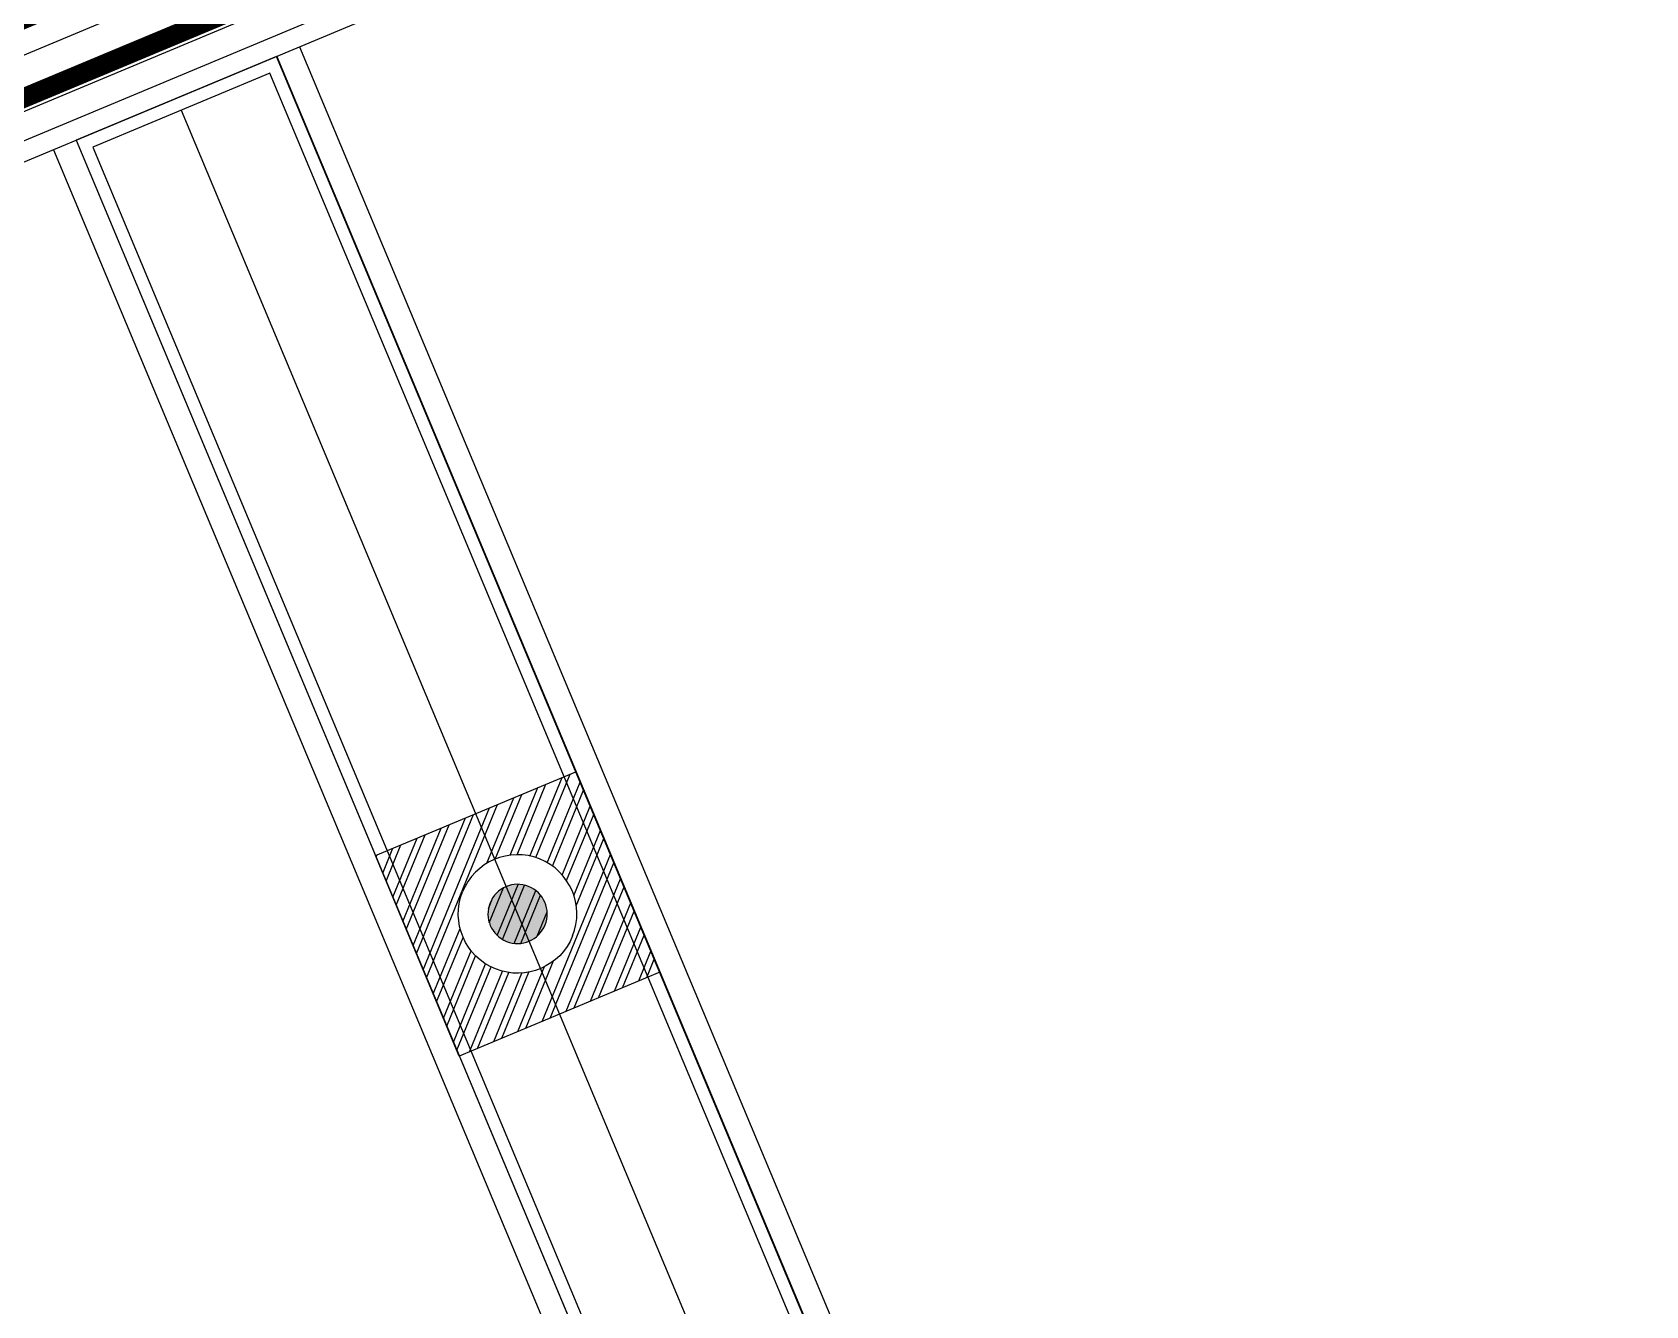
# Model space of a CAD drawing. Header units: millimetres. Extents: x 768159 to 833032, y -1374957 to -1225629.
# Drawn here: x 787041 to 788674, y -1317453 to -1316164 of the extents above; entities that cross this region are included whole.
import ezdxf
from ezdxf.xclip import XClip

# ---------------------------------------------------------------- set-up
doc = ezdxf.new("R2010")
doc.units = ezdxf.units.MM
doc.header["$LTSCALE"] = 10
doc.header["$MEASUREMENT"] = 0
doc.header["$XCLIPFRAME"] = 0
doc.linetypes.add('ACAD_ISO05W100', pattern=[33, 24, -3, 0, -3, 0, -3])
for name, color, linetype in [('I—平顶—分格线', 8, 'Continuous'), ('I—平顶—喷淋', 21, 'Continuous'), ('I—平顶—填充01(线状)', 8, 'Continuous'), ('I—平顶—暖通', 144, 'Continuous'), ('I—平顶—消防设施', 10, 'Continuous'), ('I—平顶—造型', 122, 'Continuous')]:
    doc.layers.add(name, color=color, linetype=linetype)

# ---------------------------------------------------------------- blocks, each defined once
blk = doc.blocks.new('*U1701')
for p, q in [((268.88, 0), (268.88, 80.59)), ((268.88, 80.59), (3847.12, 80.59)), ((273.62, 75.85), (3842.38, 75.85)), ((273.62, 4.74), (273.62, 75.85)), ((273.62, 40.3), (3842.38, 40.3)), ((3847.12, 0), (268.88, 0)), ((3842.38, 4.74), (273.62, 4.74))]:
    blk.add_line(p, q)
blk = doc.blocks.new('上下喷1111')
h = blk.add_hatch(color=256)
h.dxf.hatch_style = 1
edge = h.paths.add_edge_path()
edge.add_arc((0, 0), 0.5, 0, 180)
edge.add_arc((0, 0), 0.5, 180, 360)
at = {"elevation": 0}
for points in [[(-1, 0, -1), (1, 0, 0.084041)], [(-1, 0, 1), (1, 0, -0.084041)]]:
    blk.add_lwpolyline(points, format="xyb", dxfattribs=at)
blk.add_lwpolyline([(0.5, 0, 1), (-0.5, 0, 1)], format="xyb", close=True, dxfattribs=at)
blk = doc.blocks.new('30-1')
at = {"layer": 'I—平顶—分格线'}
for centre in [(-20, -1135.6), (-20, -1195.6), (-1385, -1225.6), (-1355, -1225.6), (-1325, -1225.6), (-35, -1225.6), (-1370, -1255.6), (-1340, -1255.6), (-1310, -1255.6), (-1280, -1255.6), (-1250, -1255.6), (-50, -1255.6), (-20, -1255.6), (-1385, -1285.6), (-1355, -1285.6), (-1325, -1285.6), (-1295, -1285.6), (-1265, -1285.6), (-1235, -1285.6), (-1205, -1285.6), (-1175, -1285.6), (-65, -1285.6), (-35, -1285.6), (-1370, -1315.6), (-1340, -1315.6), (-1310, -1315.6), (-1280, -1315.6), (-1250, -1315.6), (-1220, -1315.6), (-1190, -1315.6), (-1160, -1315.6), (-1130, -1315.6), (-80, -1315.6), (-50, -1315.6), (-20, -1315.6), (-1385, -1345.6), (-1355, -1345.6), (-1325, -1345.6), (-1295, -1345.6), (-1265, -1345.6), (-1235, -1345.6), (-1205, -1345.6), (-1175, -1345.6), (-1145, -1345.6), (-1115, -1345.6), (-1085, -1345.6), (-1055, -1345.6), (-95, -1345.6), (-65, -1345.6), (-35, -1345.6), (-1370, -1375.6), (-1340, -1375.6), (-1310, -1375.6), (-1280, -1375.6), (-1250, -1375.6), (-1220, -1375.6), (-1190, -1375.6), (-1160, -1375.6), (-1130, -1375.6), (-1100, -1375.6), (-1070, -1375.6), (-1040, -1375.6), (-1010, -1375.6), (-980, -1375.6), (-110, -1375.6), (-80, -1375.6), (-50, -1375.6), (-20, -1375.6), (-1385, -1405.6), (-1355, -1405.6), (-1325, -1405.6), (-1295, -1405.6), (-1265, -1405.6), (-1235, -1405.6), (-1205, -1405.6), (-1175, -1405.6), (-1145, -1405.6), (-1115, -1405.6), (-1085, -1405.6), (-1055, -1405.6), (-1025, -1405.6), (-995, -1405.6), (-965, -1405.6), (-935, -1405.6), (-905, -1405.6), (-125, -1405.6), (-95, -1405.6), (-65, -1405.6), (-35, -1405.6), (-1370, -1435.6), (-1340, -1435.6), (-1310, -1435.6), (-1280, -1435.6), (-1250, -1435.6), (-1220, -1435.6), (-1190, -1435.6), (-1160, -1435.6), (-1130, -1435.6), (-1100, -1435.6), (-1070, -1435.6), (-1040, -1435.6), (-1010, -1435.6), (-980, -1435.6), (-950, -1435.6), (-920, -1435.6), (-890, -1435.6), (-860, -1435.6), (-830, -1435.6), (-140, -1435.6), (-110, -1435.6), (-80, -1435.6), (-50, -1435.6), (-20, -1435.6), (-1385, -1465.6), (-1355, -1465.6), (-1325, -1465.6), (-1295, -1465.6), (-1265, -1465.6), (-1235, -1465.6), (-1205, -1465.6), (-1175, -1465.6), (-1145, -1465.6), (-1115, -1465.6), (-1085, -1465.6), (-1055, -1465.6), (-1025, -1465.6), (-995, -1465.6), (-965, -1465.6), (-935, -1465.6), (-905, -1465.6), (-875, -1465.6), (-845, -1465.6), (-815, -1465.6), (-785, -1465.6), (-755, -1465.6), (-155, -1465.6), (-125, -1465.6), (-95, -1465.6), (-65, -1465.6), (-35, -1465.6), (-1370, -1495.6), (-1340, -1495.6), (-1310, -1495.6), (-1280, -1495.6), (-1250, -1495.6), (-1220, -1495.6), (-1190, -1495.6), (-1160, -1495.6), (-1130, -1495.6), (-1100, -1495.6), (-1070, -1495.6), (-1040, -1495.6), (-1010, -1495.6), (-980, -1495.6), (-950, -1495.6), (-920, -1495.6), (-890, -1495.6), (-860, -1495.6), (-830, -1495.6), (-800, -1495.6), (-770, -1495.6), (-740, -1495.6), (-710, -1495.6), (-680, -1495.6), (-170, -1495.6), (-140, -1495.6), (-110, -1495.6), (-80, -1495.6), (-50, -1495.6), (-20, -1495.6), (-1385, -1525.6), (-1355, -1525.6), (-1325, -1525.6), (-1295, -1525.6), (-1265, -1525.6), (-1235, -1525.6), (-1205, -1525.6), (-1175, -1525.6), (-1145, -1525.6), (-1115, -1525.6), (-1085, -1525.6), (-1055, -1525.6), (-1025, -1525.6), (-995, -1525.6), (-965, -1525.6), (-935, -1525.6), (-905, -1525.6), (-875, -1525.6), (-845, -1525.6), (-815, -1525.6), (-785, -1525.6), (-755, -1525.6), (-725, -1525.6), (-695, -1525.6), (-665, -1525.6), (-635, -1525.6), (-605, -1525.6), (-155, -1525.6), (-125, -1525.6), (-95, -1525.6), (-65, -1525.6), (-35, -1525.6), (-1370, -1555.6), (-1340, -1555.6), (-1310, -1555.6), (-1280, -1555.6), (-1250, -1555.6), (-1220, -1555.6), (-1190, -1555.6), (-1160, -1555.6), (-1130, -1555.6), (-1100, -1555.6), (-1070, -1555.6), (-1040, -1555.6), (-1010, -1555.6), (-980, -1555.6), (-950, -1555.6), (-920, -1555.6), (-890, -1555.6), (-860, -1555.6), (-830, -1555.6), (-800, -1555.6), (-770, -1555.6), (-740, -1555.6), (-710, -1555.6), (-680, -1555.6), (-650, -1555.6), (-620, -1555.6), (-590, -1555.6), (-560, -1555.6), (-530, -1555.6), (-170, -1555.6), (-140, -1555.6), (-110, -1555.6), (-80, -1555.6), (-50, -1555.6), (-20, -1555.6), (-1385, -1585.6), (-1355, -1585.6), (-1325, -1585.6), (-1295, -1585.6), (-1265, -1585.6), (-1235, -1585.6), (-1205, -1585.6), (-1175, -1585.6), (-1145, -1585.6), (-1115, -1585.6), (-1085, -1585.6), (-1055, -1585.6), (-1025, -1585.6), (-995, -1585.6), (-965, -1585.6), (-935, -1585.6), (-905, -1585.6), (-875, -1585.6), (-845, -1585.6), (-815, -1585.6), (-785, -1585.6), (-755, -1585.6), (-725, -1585.6), (-695, -1585.6), (-665, -1585.6), (-635, -1585.6), (-605, -1585.6), (-575, -1585.6), (-545, -1585.6), (-515, -1585.6), (-485, -1585.6), (-185, -1585.6), (-155, -1585.6), (-125, -1585.6), (-95, -1585.6), (-65, -1585.6), (-35, -1585.6), (-1370, -1615.6), (-1340, -1615.6), (-1310, -1615.6), (-1280, -1615.6), (-1250, -1615.6), (-1220, -1615.6), (-1190, -1615.6), (-1160, -1615.6), (-1130, -1615.6), (-1100, -1615.6), (-1070, -1615.6), (-1040, -1615.6), (-1010, -1615.6), (-980, -1615.6), (-950, -1615.6), (-920, -1615.6), (-890, -1615.6), (-860, -1615.6), (-830, -1615.6), (-800, -1615.6), (-770, -1615.6), (-740, -1615.6), (-710, -1615.6), (-680, -1615.6), (-650, -1615.6), (-620, -1615.6), (-590, -1615.6), (-560, -1615.6), (-530, -1615.6), (-500, -1615.6), (-470, -1615.6), (-440, -1615.6), (-410, -1615.6), (-200, -1615.6), (-170, -1615.6), (-140, -1615.6), (-110, -1615.6), (-80, -1615.6), (-50, -1615.6), (-20, -1615.6), (-1385, -1645.6), (-1355, -1645.6), (-1325, -1645.6), (-1295, -1645.6), (-1265, -1645.6), (-1235, -1645.6), (-1205, -1645.6), (-1175, -1645.6), (-1145, -1645.6), (-1115, -1645.6), (-1085, -1645.6), (-1055, -1645.6), (-1025, -1645.6), (-995, -1645.6), (-965, -1645.6), (-935, -1645.6), (-905, -1645.6), (-875, -1645.6), (-845, -1645.6), (-815, -1645.6), (-785, -1645.6), (-755, -1645.6), (-725, -1645.6), (-695, -1645.6), (-665, -1645.6), (-635, -1645.6), (-605, -1645.6), (-575, -1645.6), (-545, -1645.6), (-515, -1645.6), (-485, -1645.6), (-455, -1645.6), (-425, -1645.6), (-395, -1645.6), (-365, -1645.6), (-335, -1645.6), (-215, -1645.6), (-185, -1645.6), (-155, -1645.6), (-125, -1645.6), (-95, -1645.6), (-65, -1645.6), (-35, -1645.6), (-1370, -1675.6), (-1340, -1675.6), (-1310, -1675.6), (-1280, -1675.6), (-1250, -1675.6), (-1220, -1675.6), (-1190, -1675.6), (-1160, -1675.6), (-1130, -1675.6), (-1100, -1675.6), (-1070, -1675.6), (-1040, -1675.6), (-1010, -1675.6), (-980, -1675.6), (-950, -1675.6), (-920, -1675.6), (-890, -1675.6), (-860, -1675.6), (-830, -1675.6), (-800, -1675.6), (-770, -1675.6), (-740, -1675.6), (-710, -1675.6), (-680, -1675.6), (-650, -1675.6), (-620, -1675.6), (-590, -1675.6), (-560, -1675.6), (-530, -1675.6), (-500, -1675.6), (-470, -1675.6), (-440, -1675.6), (-410, -1675.6), (-380, -1675.6), (-350, -1675.6), (-320, -1675.6), (-290, -1675.6), (-260, -1675.6), (-230, -1675.6), (-200, -1675.6), (-170, -1675.6), (-140, -1675.6), (-110, -1675.6), (-80, -1675.6), (-50, -1675.6), (-20, -1675.6), (-1385, -1705.6), (-1355, -1705.6), (-1325, -1705.6), (-1295, -1705.6), (-1265, -1705.6), (-1235, -1705.6), (-1205, -1705.6), (-1175, -1705.6), (-1145, -1705.6), (-1115, -1705.6), (-1085, -1705.6), (-1055, -1705.6), (-1025, -1705.6), (-995, -1705.6), (-965, -1705.6), (-935, -1705.6), (-905, -1705.6), (-875, -1705.6), (-845, -1705.6), (-815, -1705.6), (-785, -1705.6), (-755, -1705.6), (-725, -1705.6), (-695, -1705.6), (-665, -1705.6), (-635, -1705.6), (-605, -1705.6), (-575, -1705.6), (-545, -1705.6), (-515, -1705.6), (-485, -1705.6), (-455, -1705.6), (-425, -1705.6), (-395, -1705.6), (-365, -1705.6), (-335, -1705.6), (-305, -1705.6), (-275, -1705.6), (-245, -1705.6), (-215, -1705.6), (-185, -1705.6), (-155, -1705.6), (-125, -1705.6), (-95, -1705.6), (-65, -1705.6), (-35, -1705.6), (-1370, -1735.6), (-1340, -1735.6), (-1310, -1735.6), (-1280, -1735.6), (-1250, -1735.6), (-1220, -1735.6), (-1190, -1735.6), (-1160, -1735.6), (-1130, -1735.6), (-1100, -1735.6), (-1070, -1735.6), (-1040, -1735.6), (-1010, -1735.6), (-980, -1735.6), (-950, -1735.6), (-920, -1735.6), (-890, -1735.6), (-860, -1735.6), (-830, -1735.6), (-800, -1735.6), (-770, -1735.6), (-740, -1735.6), (-710, -1735.6), (-680, -1735.6), (-650, -1735.6), (-620, -1735.6), (-590, -1735.6), (-560, -1735.6), (-530, -1735.6), (-500, -1735.6), (-470, -1735.6), (-440, -1735.6), (-410, -1735.6), (-380, -1735.6), (-350, -1735.6), (-320, -1735.6), (-290, -1735.6), (-260, -1735.6), (-230, -1735.6), (-200, -1735.6), (-170, -1735.6), (-140, -1735.6), (-110, -1735.6), (-80, -1735.6), (-50, -1735.6), (-20, -1735.6), (-1385, -1765.6), (-1355, -1765.6), (-1325, -1765.6), (-1295, -1765.6), (-1265, -1765.6), (-1235, -1765.6), (-1205, -1765.6), (-1175, -1765.6), (-1145, -1765.6), (-1115, -1765.6), (-1085, -1765.6), (-1055, -1765.6), (-1025, -1765.6), (-995, -1765.6), (-965, -1765.6), (-935, -1765.6), (-905, -1765.6), (-875, -1765.6), (-845, -1765.6), (-815, -1765.6), (-785, -1765.6), (-755, -1765.6), (-725, -1765.6), (-695, -1765.6), (-665, -1765.6), (-635, -1765.6), (-605, -1765.6), (-575, -1765.6), (-545, -1765.6), (-515, -1765.6), (-485, -1765.6), (-455, -1765.6), (-425, -1765.6), (-395, -1765.6), (-365, -1765.6), (-335, -1765.6), (-305, -1765.6), (-275, -1765.6), (-245, -1765.6), (-215, -1765.6), (-185, -1765.6), (-155, -1765.6), (-125, -1765.6), (-95, -1765.6), (-65, -1765.6), (-35, -1765.6), (-1370, -1795.6), (-1340, -1795.6), (-1310, -1795.6), (-1280, -1795.6), (-1250, -1795.6), (-1220, -1795.6), (-1190, -1795.6), (-1160, -1795.6), (-1130, -1795.6), (-1100, -1795.6), (-1070, -1795.6), (-1040, -1795.6), (-1010, -1795.6), (-980, -1795.6), (-950, -1795.6), (-920, -1795.6), (-890, -1795.6), (-860, -1795.6), (-830, -1795.6), (-800, -1795.6), (-770, -1795.6), (-740, -1795.6), (-710, -1795.6), (-680, -1795.6), (-650, -1795.6), (-620, -1795.6), (-590, -1795.6), (-560, -1795.6), (-530, -1795.6), (-500, -1795.6), (-470, -1795.6), (-440, -1795.6), (-410, -1795.6), (-380, -1795.6), (-350, -1795.6), (-320, -1795.6), (-290, -1795.6), (-260, -1795.6), (-230, -1795.6), (-200, -1795.6), (-170, -1795.6), (-140, -1795.6), (-110, -1795.6), (-80, -1795.6), (-50, -1795.6), (-20, -1795.6), (-1385, -1825.6), (-1355, -1825.6), (-1325, -1825.6), (-1295, -1825.6), (-1265, -1825.6), (-1235, -1825.6), (-1205, -1825.6), (-1175, -1825.6), (-1145, -1825.6), (-1115, -1825.6), (-1085, -1825.6), (-1055, -1825.6), (-1025, -1825.6), (-995, -1825.6), (-965, -1825.6), (-935, -1825.6), (-905, -1825.6), (-875, -1825.6), (-845, -1825.6), (-815, -1825.6), (-785, -1825.6), (-755, -1825.6), (-725, -1825.6), (-695, -1825.6), (-665, -1825.6), (-635, -1825.6), (-605, -1825.6), (-575, -1825.6), (-545, -1825.6), (-515, -1825.6), (-485, -1825.6), (-455, -1825.6), (-425, -1825.6), (-395, -1825.6), (-365, -1825.6), (-335, -1825.6), (-305, -1825.6), (-275, -1825.6), (-245, -1825.6), (-215, -1825.6), (-185, -1825.6), (-155, -1825.6), (-125, -1825.6), (-95, -1825.6), (-65, -1825.6), (-35, -1825.6), (-1370, -1855.6), (-1340, -1855.6), (-1310, -1855.6), (-1280, -1855.6), (-1250, -1855.6), (-1220, -1855.6), (-1190, -1855.6), (-1160, -1855.6), (-1130, -1855.6), (-1100, -1855.6), (-1070, -1855.6), (-1040, -1855.6), (-1010, -1855.6), (-980, -1855.6), (-950, -1855.6), (-920, -1855.6), (-890, -1855.6), (-860, -1855.6), (-830, -1855.6), (-800, -1855.6), (-770, -1855.6), (-740, -1855.6), (-710, -1855.6), (-680, -1855.6), (-650, -1855.6), (-620, -1855.6), (-590, -1855.6), (-560, -1855.6), (-530, -1855.6), (-500, -1855.6), (-470, -1855.6), (-440, -1855.6), (-410, -1855.6), (-380, -1855.6), (-350, -1855.6), (-320, -1855.6), (-290, -1855.6), (-260, -1855.6), (-230, -1855.6), (-200, -1855.6), (-170, -1855.6), (-140, -1855.6), (-110, -1855.6), (-80, -1855.6), (-50, -1855.6), (-20, -1855.6), (-1385, -1885.6), (-1355, -1885.6), (-1325, -1885.6), (-1295, -1885.6), (-1265, -1885.6), (-1235, -1885.6), (-1205, -1885.6), (-1175, -1885.6), (-1145, -1885.6), (-1115, -1885.6), (-1085, -1885.6), (-1055, -1885.6), (-1025, -1885.6), (-995, -1885.6), (-965, -1885.6), (-935, -1885.6), (-905, -1885.6), (-875, -1885.6), (-845, -1885.6), (-815, -1885.6), (-785, -1885.6), (-755, -1885.6), (-725, -1885.6), (-695, -1885.6), (-665, -1885.6), (-635, -1885.6), (-605, -1885.6), (-575, -1885.6), (-545, -1885.6), (-515, -1885.6), (-485, -1885.6), (-455, -1885.6), (-425, -1885.6), (-395, -1885.6), (-365, -1885.6), (-335, -1885.6), (-305, -1885.6), (-275, -1885.6), (-245, -1885.6), (-215, -1885.6), (-185, -1885.6), (-155, -1885.6), (-125, -1885.6), (-95, -1885.6), (-65, -1885.6), (-35, -1885.6), (-1370, -1915.6), (-1340, -1915.6), (-1310, -1915.6), (-1280, -1915.6), (-1250, -1915.6), (-1220, -1915.6), (-1190, -1915.6), (-1160, -1915.6), (-1130, -1915.6), (-1100, -1915.6), (-1070, -1915.6), (-1040, -1915.6), (-1010, -1915.6), (-980, -1915.6), (-950, -1915.6), (-920, -1915.6), (-890, -1915.6), (-860, -1915.6), (-830, -1915.6), (-800, -1915.6), (-770, -1915.6), (-740, -1915.6), (-710, -1915.6), (-680, -1915.6), (-650, -1915.6), (-620, -1915.6), (-590, -1915.6), (-560, -1915.6), (-530, -1915.6), (-500, -1915.6), (-470, -1915.6), (-440, -1915.6), (-410, -1915.6), (-380, -1915.6), (-350, -1915.6), (-320, -1915.6), (-290, -1915.6), (-260, -1915.6), (-230, -1915.6), (-200, -1915.6), (-170, -1915.6), (-140, -1915.6), (-110, -1915.6), (-80, -1915.6), (-50, -1915.6), (-20, -1915.6), (-1385, -1945.6), (-1355, -1945.6), (-1325, -1945.6), (-1295, -1945.6), (-1265, -1945.6), (-1235, -1945.6), (-1205, -1945.6), (-1175, -1945.6), (-1145, -1945.6), (-1115, -1945.6), (-1085, -1945.6), (-1055, -1945.6), (-1025, -1945.6), (-995, -1945.6), (-965, -1945.6), (-935, -1945.6), (-905, -1945.6), (-875, -1945.6), (-845, -1945.6), (-815, -1945.6), (-785, -1945.6), (-755, -1945.6), (-725, -1945.6), (-695, -1945.6), (-665, -1945.6), (-635, -1945.6), (-605, -1945.6), (-575, -1945.6), (-545, -1945.6), (-515, -1945.6), (-485, -1945.6), (-455, -1945.6), (-425, -1945.6), (-395, -1945.6), (-365, -1945.6), (-335, -1945.6), (-305, -1945.6), (-275, -1945.6), (-245, -1945.6), (-215, -1945.6), (-185, -1945.6), (-155, -1945.6), (-125, -1945.6), (-95, -1945.6), (-65, -1945.6), (-35, -1945.6), (-1370, -1975.6), (-1340, -1975.6), (-1310, -1975.6), (-1280, -1975.6), (-1250, -1975.6), (-1220, -1975.6), (-1190, -1975.6), (-1160, -1975.6), (-1130, -1975.6), (-1100, -1975.6), (-1070, -1975.6), (-1040, -1975.6), (-1010, -1975.6), (-980, -1975.6), (-950, -1975.6), (-920, -1975.6), (-890, -1975.6), (-860, -1975.6), (-830, -1975.6), (-800, -1975.6), (-770, -1975.6), (-740, -1975.6), (-710, -1975.6), (-680, -1975.6), (-650, -1975.6), (-620, -1975.6), (-590, -1975.6), (-560, -1975.6), (-530, -1975.6), (-500, -1975.6), (-470, -1975.6), (-440, -1975.6), (-410, -1975.6), (-380, -1975.6), (-350, -1975.6), (-320, -1975.6), (-290, -1975.6), (-260, -1975.6), (-230, -1975.6), (-200, -1975.6), (-170, -1975.6), (-140, -1975.6), (-110, -1975.6), (-80, -1975.6), (-50, -1975.6), (-20, -1975.6), (-1385, -2005.6), (-1355, -2005.6), (-1325, -2005.6), (-1295, -2005.6), (-1265, -2005.6), (-1235, -2005.6), (-1205, -2005.6), (-1175, -2005.6), (-1145, -2005.6), (-1115, -2005.6), (-1085, -2005.6), (-1055, -2005.6), (-1025, -2005.6), (-995, -2005.6), (-965, -2005.6), (-935, -2005.6), (-905, -2005.6), (-875, -2005.6), (-845, -2005.6), (-815, -2005.6), (-785, -2005.6), (-755, -2005.6), (-725, -2005.6), (-695, -2005.6), (-665, -2005.6), (-635, -2005.6), (-605, -2005.6), (-575, -2005.6), (-545, -2005.6), (-515, -2005.6), (-485, -2005.6), (-455, -2005.6), (-425, -2005.6), (-395, -2005.6), (-365, -2005.6), (-335, -2005.6), (-305, -2005.6), (-275, -2005.6), (-245, -2005.6), (-215, -2005.6), (-185, -2005.6), (-155, -2005.6), (-125, -2005.6), (-95, -2005.6), (-65, -2005.6), (-35, -2005.6), (-1370, -2035.6), (-1340, -2035.6), (-1310, -2035.6), (-1280, -2035.6), (-1250, -2035.6), (-1220, -2035.6), (-1190, -2035.6), (-1160, -2035.6), (-1130, -2035.6), (-1100, -2035.6), (-1070, -2035.6), (-1040, -2035.6), (-1010, -2035.6), (-980, -2035.6), (-950, -2035.6), (-920, -2035.6), (-890, -2035.6), (-860, -2035.6), (-830, -2035.6), (-800, -2035.6), (-770, -2035.6), (-740, -2035.6), (-710, -2035.6), (-680, -2035.6), (-650, -2035.6), (-620, -2035.6), (-590, -2035.6), (-560, -2035.6), (-530, -2035.6), (-500, -2035.6), (-470, -2035.6), (-440, -2035.6), (-410, -2035.6), (-380, -2035.6), (-350, -2035.6), (-320, -2035.6), (-290, -2035.6), (-260, -2035.6), (-230, -2035.6), (-200, -2035.6), (-170, -2035.6), (-140, -2035.6), (-110, -2035.6), (-80, -2035.6), (-50, -2035.6), (-20, -2035.6), (-1385, -2065.6), (-1355, -2065.6), (-1325, -2065.6), (-1295, -2065.6), (-1265, -2065.6), (-1235, -2065.6), (-1205, -2065.6), (-1175, -2065.6), (-1145, -2065.6), (-1115, -2065.6), (-1085, -2065.6), (-1055, -2065.6), (-1025, -2065.6), (-995, -2065.6), (-965, -2065.6), (-935, -2065.6), (-905, -2065.6), (-875, -2065.6), (-845, -2065.6), (-815, -2065.6), (-785, -2065.6), (-755, -2065.6), (-725, -2065.6), (-695, -2065.6), (-665, -2065.6), (-635, -2065.6), (-605, -2065.6), (-575, -2065.6), (-545, -2065.6), (-515, -2065.6), (-485, -2065.6), (-455, -2065.6), (-425, -2065.6), (-395, -2065.6), (-365, -2065.6), (-335, -2065.6), (-305, -2065.6), (-275, -2065.6), (-245, -2065.6), (-215, -2065.6), (-185, -2065.6), (-155, -2065.6), (-125, -2065.6), (-95, -2065.6), (-65, -2065.6), (-35, -2065.6), (-1370, -2095.6), (-1340, -2095.6), (-1310, -2095.6), (-1280, -2095.6), (-1250, -2095.6), (-1220, -2095.6), (-1190, -2095.6), (-1160, -2095.6), (-1130, -2095.6), (-1100, -2095.6), (-1070, -2095.6), (-1040, -2095.6), (-1010, -2095.6), (-980, -2095.6), (-950, -2095.6), (-920, -2095.6), (-890, -2095.6), (-860, -2095.6), (-830, -2095.6), (-800, -2095.6), (-770, -2095.6), (-740, -2095.6), (-710, -2095.6), (-680, -2095.6), (-650, -2095.6), (-620, -2095.6), (-590, -2095.6), (-560, -2095.6), (-530, -2095.6), (-500, -2095.6), (-470, -2095.6), (-440, -2095.6), (-410, -2095.6), (-380, -2095.6), (-350, -2095.6), (-320, -2095.6), (-290, -2095.6), (-260, -2095.6), (-230, -2095.6), (-200, -2095.6), (-170, -2095.6), (-140, -2095.6), (-110, -2095.6), (-80, -2095.6), (-50, -2095.6), (-20, -2095.6)]:
    blk.add_circle(centre, 3, dxfattribs=at)
blk = doc.blocks.new('4560')
at = {"layer": 'I—平顶—分格线', "color": 1}
for centre in [(-2960, -20), (-2920, -35), (-2880, -20), (-2840, -35), (-2800, -20), (-2760, -35), (-2720, -20), (-2680, -35), (-2640, -20), (-2960, -50), (-2880, -50), (-2800, -50), (-2720, -50), (-2640, -50), (-2920, -65), (-2840, -65), (-2760, -65), (-2680, -65), (-2960, -80), (-2880, -80), (-2800, -80), (-2720, -80), (-2920, -95), (-2840, -95), (-2760, -95), (-2680, -95), (-2960, -110), (-2880, -110), (-2800, -110), (-2720, -110), (-2920, -125), (-2840, -125), (-2760, -125), (-2680, -125), (-2960, -140), (-2880, -140), (-2800, -140), (-2720, -140), (-2920, -155), (-2840, -155), (-2760, -155), (-2680, -155), (-2960, -170), (-2880, -170), (-2800, -170), (-2720, -170), (-2920, -185), (-2840, -185), (-2760, -185), (-2960, -200), (-2920, -215), (-2880, -200), (-2840, -215), (-2800, -200), (-2760, -215), (-2720, -200), (-2960, -230), (-2880, -230), (-2800, -230), (-2720, -230), (-2920, -245), (-2840, -245), (-2760, -245), (-2960, -260), (-2880, -260), (-2800, -260), (-2720, -260), (-2920, -275), (-2840, -275), (-2760, -275), (-2960, -290), (-2880, -290), (-2800, -290), (-2920, -305), (-2840, -305), (-2760, -305), (-2960, -320), (-2880, -320), (-2800, -320), (-2920, -335), (-2840, -335), (-2760, -335), (-2960, -350), (-2880, -350), (-2800, -350), (-2920, -365), (-2840, -365), (-2960, -380), (-2880, -380), (-2800, -380), (-2960, -410), (-2920, -395), (-2880, -410), (-2840, -395), (-2800, -410), (-2760, -395), (-2720, -410), (-2920, -425), (-2840, -425), (-2760, -425), (-2680, -425), (-2960, -440), (-2880, -440), (-2800, -440), (-2720, -440), (-2640, -440), (-2920, -455), (-2840, -455), (-2760, -455), (-2680, -455), (-2600, -455), (-2960, -470), (-2880, -470), (-2800, -470), (-2720, -470), (-2640, -470), (-2560, -470), (-2920, -485), (-2840, -485), (-2760, -485), (-2680, -485), (-2600, -485), (-2520, -485), (-2960, -500), (-2880, -500), (-2800, -500), (-2720, -500), (-2640, -500), (-2560, -500), (-2480, -500), (-2920, -515), (-2840, -515), (-2760, -515), (-2680, -515), (-2600, -515), (-2520, -515), (-2440, -515), (-2960, -530), (-2880, -530), (-2800, -530), (-2720, -530), (-2640, -530), (-2560, -530), (-2480, -530), (-2400, -530), (-2920, -545), (-2840, -545), (-2760, -545), (-2680, -545), (-2600, -545), (-2520, -545), (-2440, -545), (-2360, -545), (-2960, -560), (-2880, -560), (-2800, -560), (-2720, -560), (-2640, -560), (-2560, -560), (-2480, -560), (-2400, -560), (-2320, -560), (-2960, -590), (-2920, -575), (-2880, -590), (-2840, -575), (-2800, -590), (-2760, -575), (-2720, -590), (-2680, -575), (-2640, -590), (-2600, -575), (-2560, -590), (-2520, -575), (-2480, -590), (-2440, -575), (-2400, -590), (-2360, -575), (-2320, -590), (-2280, -575), (-2240, -590), (-2920, -605), (-2840, -605), (-2760, -605), (-2680, -605), (-2600, -605), (-2520, -605), (-2440, -605), (-2360, -605), (-2280, -605), (-2200, -605), (-2960, -620), (-2880, -620), (-2800, -620), (-2720, -620), (-2640, -620), (-2560, -620), (-2480, -620), (-2400, -620), (-2320, -620), (-2240, -620), (-2920, -635), (-2840, -635), (-2760, -635), (-2680, -635), (-2600, -635), (-2520, -635), (-2440, -635), (-2360, -635), (-2280, -635), (-2960, -650), (-2880, -650), (-2800, -650), (-2720, -650), (-2640, -650), (-2560, -650), (-2480, -650), (-2400, -650), (-2320, -650), (-2240, -650), (-2920, -665), (-2840, -665), (-2760, -665), (-2680, -665), (-2600, -665), (-2520, -665), (-2440, -665), (-2360, -665), (-2280, -665), (-2960, -680), (-2880, -680), (-2800, -680), (-2720, -680), (-2640, -680), (-2560, -680), (-2480, -680), (-2400, -680), (-2320, -680), (-2240, -680), (-2920, -695), (-2840, -695), (-2760, -695), (-2680, -695), (-2600, -695), (-2520, -695), (-2440, -695), (-2360, -695), (-2280, -695), (-2960, -710), (-2880, -710), (-2800, -710), (-2720, -710), (-2640, -710), (-2560, -710), (-2480, -710), (-2400, -710), (-2320, -710), (-2240, -710), (-2920, -725), (-2840, -725), (-2760, -725), (-2680, -725), (-2600, -725), (-2520, -725), (-2440, -725), (-2360, -725), (-2280, -725), (-2960, -740), (-2880, -740), (-2800, -740), (-2720, -740), (-2640, -740), (-2560, -740), (-2480, -740), (-2400, -740), (-2320, -740), (-2960, -770), (-2920, -755), (-2880, -770), (-2840, -755), (-2800, -770), (-2760, -755), (-2720, -770), (-2680, -755), (-2640, -770), (-2600, -755), (-2560, -770), (-2520, -755), (-2480, -770), (-2440, -755), (-2400, -770), (-2360, -755), (-2320, -770), (-2280, -755), (-2920, -785), (-2840, -785), (-2760, -785), (-2680, -785), (-2600, -785), (-2520, -785), (-2440, -785), (-2360, -785), (-2280, -785), (-2960, -800), (-2880, -800), (-2800, -800), (-2720, -800), (-2640, -800), (-2560, -800), (-2480, -800), (-2400, -800), (-2320, -800), (-2920, -815), (-2840, -815), (-2760, -815), (-2680, -815), (-2600, -815), (-2520, -815), (-2440, -815), (-2360, -815), (-2280, -815), (-2960, -830), (-2880, -830), (-2800, -830), (-2720, -830), (-2640, -830), (-2560, -830), (-2480, -830), (-2400, -830), (-2320, -830), (-2920, -845), (-2840, -845), (-2760, -845), (-2680, -845), (-2600, -845), (-2520, -845), (-2440, -845), (-2360, -845), (-2960, -860), (-2880, -860), (-2800, -860), (-2720, -860), (-2640, -860), (-2560, -860), (-2480, -860), (-2400, -860), (-2320, -860), (-2920, -875), (-2840, -875), (-2760, -875), (-2680, -875), (-2600, -875), (-2520, -875), (-2440, -875), (-2360, -875), (-2960, -890), (-2880, -890), (-2800, -890), (-2720, -890), (-2640, -890), (-2560, -890), (-2480, -890), (-2400, -890), (-2320, -890), (-2920, -905), (-2840, -905), (-2760, -905), (-2680, -905), (-2600, -905), (-2520, -905), (-2440, -905), (-2360, -905), (-2960, -920), (-2880, -920), (-2800, -920), (-2720, -920), (-2640, -920), (-2560, -920), (-2480, -920), (-2400, -920), (-2320, -920), (-2960, -950), (-2920, -935), (-2880, -950), (-2840, -935), (-2800, -950), (-2760, -935), (-2720, -950), (-2680, -935), (-2640, -950), (-2600, -935), (-2560, -950), (-2520, -935), (-2480, -950), (-2440, -935), (-2400, -950), (-2360, -935), (-2920, -965), (-2840, -965), (-2760, -965), (-2680, -965), (-2600, -965), (-2520, -965), (-2440, -965), (-2360, -965), (-2960, -980), (-2880, -980), (-2800, -980), (-2720, -980), (-2640, -980), (-2560, -980), (-2480, -980), (-2400, -980), (-2920, -995), (-2840, -995), (-2760, -995), (-2680, -995), (-2600, -995), (-2520, -995), (-2440, -995), (-2360, -995), (-2960, -1010), (-2880, -1010), (-2800, -1010), (-2720, -1010), (-2640, -1010), (-2560, -1010), (-2480, -1010), (-2400, -1010), (-2920, -1025), (-2840, -1025), (-2760, -1025), (-2680, -1025), (-2600, -1025), (-2520, -1025), (-2440, -1025), (-2960, -1040), (-2880, -1040), (-2800, -1040), (-2720, -1040), (-2640, -1040), (-2560, -1040), (-2480, -1040), (-2400, -1040), (-2920, -1055), (-2840, -1055), (-2760, -1055), (-2680, -1055), (-2600, -1055), (-2520, -1055), (-2440, -1055), (-2960, -1070), (-2880, -1070), (-2800, -1070), (-2720, -1070), (-2640, -1070), (-2560, -1070), (-2480, -1070), (-2400, -1070), (-2920, -1085), (-2840, -1085), (-2760, -1085), (-2680, -1085), (-2600, -1085), (-2520, -1085), (-2440, -1085), (-2960, -1100), (-2880, -1100), (-2800, -1100), (-2720, -1100), (-2640, -1100), (-2560, -1100), (-2480, -1100), (-2400, -1100), (-2920, -1115), (-2840, -1115), (-2760, -1115), (-2680, -1115), (-2600, -1115), (-2520, -1115), (-2440, -1115), (-2960, -1130), (-2920, -1145), (-2880, -1130), (-2840, -1145), (-2800, -1130), (-2760, -1145), (-2720, -1130), (-2680, -1145), (-2640, -1130), (-2600, -1145), (-2560, -1130), (-2520, -1145), (-2480, -1130), (-2440, -1145), (-2960, -1160), (-2880, -1160), (-2800, -1160), (-2720, -1160), (-2640, -1160), (-2560, -1160), (-2480, -1160), (-2920, -1175), (-2840, -1175), (-2760, -1175), (-2680, -1175), (-2600, -1175), (-2520, -1175), (-2440, -1175), (-2960, -1190), (-2880, -1190), (-2800, -1190), (-2720, -1190), (-2640, -1190), (-2560, -1190), (-2480, -1190), (-2920, -1205), (-2840, -1205), (-2760, -1205), (-2680, -1205), (-2600, -1205), (-2520, -1205), (-2440, -1205), (-2960, -1220), (-2880, -1220), (-2800, -1220), (-2720, -1220), (-2640, -1220), (-2560, -1220), (-2480, -1220), (-2920, -1235), (-2840, -1235), (-2760, -1235), (-2680, -1235), (-2600, -1235), (-2520, -1235), (-2960, -1250), (-2880, -1250), (-2800, -1250), (-2720, -1250), (-2640, -1250), (-2560, -1250), (-2480, -1250), (-2920, -1265), (-2840, -1265), (-2760, -1265), (-2680, -1265), (-2600, -1265), (-2520, -1265), (-2960, -1280), (-2880, -1280), (-2800, -1280), (-2720, -1280), (-2640, -1280), (-2560, -1280), (-2480, -1280), (-2920, -1295), (-2840, -1295), (-2760, -1295), (-2680, -1295), (-2600, -1295), (-2520, -1295), (-2960, -1310), (-2920, -1325), (-2880, -1310), (-2840, -1325), (-2800, -1310), (-2760, -1325), (-2720, -1310), (-2680, -1325), (-2640, -1310), (-2600, -1325), (-2560, -1310), (-2520, -1325), (-2960, -1340), (-2880, -1340), (-2800, -1340), (-2720, -1340), (-2640, -1340), (-2560, -1340), (-2920, -1355), (-2840, -1355), (-2760, -1355), (-2680, -1355), (-2600, -1355), (-2520, -1355), (-2960, -1370), (-2880, -1370), (-2800, -1370), (-2720, -1370), (-2640, -1370), (-2560, -1370), (-2920, -1385), (-2840, -1385), (-2760, -1385), (-2680, -1385), (-2600, -1385), (-2520, -1385)]:
    blk.add_circle(centre, 3, dxfattribs=at)

msp = doc.modelspace()

# ---------------------------------------------------------------- hatches: boundary and pattern name
at = {"layer": 'I—平顶—填充01(线状)', "extrusion": (0.000109945, 4.5974e-05, 1)}
h = msp.add_hatch(dxfattribs=at)
h.set_pattern_fill('ANSI32', color=256, scale=50, angle=0.0069)
h.set_pattern_definition([(67.696116, (788037.629, -1347464.224), (-17.3472, 7.115979), []), (67.696116, (788045.783, -1347460.813), (-17.3472, 7.115979), [])])
h.paths.add_polyline_path([(787388.2, -1316997.4), (787591.1, -1316912.5), (787676, -1317115.5), (787473.1, -1317200.4)])
edge = h.paths.add_edge_path(flags=16)
edge.add_arc((787532, -1317056.5), 60, 158.1485, 338.1485, ccw=False)
edge = h.paths.add_edge_path(flags=16)
edge.add_arc((787532, -1317056.5), 60, 338.1485, 518.1485)
edge = h.paths.add_edge_path(flags=16)
edge.add_arc((787532, -1317056.5), 30, 158.1485, 338.1485)
edge.add_arc((787532, -1317056.5), 30, 338.1485, 518.1485)

# ---------------------------------------------------------------- linework, layer by layer
at = {"layer": 'I—平顶—分格线', "extrusion": (0.000109945, 4.5974e-05, 1), "elevation": 26.2}
for points in [[(792348.5, -1324659.4), (788577.2, -1315641.2)], [(786685.3, -1318478.3), (791824, -1316329.3)], [(786577.9, -1316485), (790346.5, -1325496.6)], [(786374.9, -1316569.9), (790143.5, -1325581.5)]]:
    msp.add_lwpolyline(points, dxfattribs=at)
at = {"layer": 'I—平顶—消防设施', "linetype": 'ACAD_ISO05W100', "ltscale": 0.05, "const_width": 20, "elevation": 0}
msp.add_lwpolyline([(791261.1, -1314462), (785854.2, -1316722.6)], dxfattribs=at)
at = {"layer": 'I—平顶—消防设施', "linetype": 'ACAD_ISO05W100', "extrusion": (0.000109945, 4.5974e-05, 1), "const_width": 20, "elevation": 26.2}
msp.add_lwpolyline([(791056.1, -1314467.2), (786000.5, -1316581.6)], dxfattribs=at)
at = {"layer": 'I—平顶—造型', "extrusion": (0.000109945, 4.5974e-05, 1)}
for p, q in [((787311.4, -1316178.4, 52.3), (791080, -1325189.9, -52.1)), ((787288.3, -1316188, 52.3), (791056.9, -1325199.5, -52.1)), ((787062.3, -1316282.5, 52.3), (790830.9, -1325294.1, -52.1))]:
    msp.add_line(p, q, dxfattribs=at)
at = {"layer": 'I—平顶—造型', "elevation": 0}
msp.add_lwpolyline([(791245.2, -1314425.3), (785838.7, -1316685.7)], dxfattribs=at)
at = {"layer": 'I—平顶—造型'}
for points in [[(791276.1, -1314499.1), (785869.6, -1316759.5)], [(791283.8, -1314517.6), (785877.3, -1316778)]]:
    msp.add_lwpolyline(points, dxfattribs=at)
at = {"layer": 'I—平顶—造型', "extrusion": (0.000109945, 4.5974e-05, 1)}
for points, elevation in [([(791089.6, -1314547.2), (786033.9, -1316661.5)], 26.2), ([(787085.2, -1316273), (790854.1, -1325284.3)], -25.6)]:
    msp.add_lwpolyline(points, dxfattribs=dict(at, elevation=elevation))
at = {"layer": 'I—平顶—造型', "extrusion": (0.000109945, 4.5974e-05, 1), "elevation": 26.1}
msp.add_lwpolyline([(787388.2, -1316997.4), (787591.1, -1316912.5), (787676, -1317115.5), (787473.1, -1317200.4)], close=True, dxfattribs=at)

# ---------------------------------------------------------------- block references
at = {"layer": 'I—平顶—分格线', "extrusion": (0.000109945, 4.5974e-05, 1)}
ref = msp.add_blockref('30-1', (788109.1, -1314522, 26.2), dxfattribs=dict(at, rotation=22.69420997310895))
XClip(ref).set_block_clipping_path([(-566935.0872388346, 747242.8265465596), (-566069.8232076598, 747155.2801393371), (-565931.4087420537, 748523.2981025403), (-566796.6727732285, 748610.8445097628)])
ref = msp.add_blockref('30-1', (786619.2, -1315145.1, 26.2), dxfattribs=dict(at, rotation=22.69420997310895))
XClip(ref).set_block_clipping_path([(-565458.3306786038, 746427.3252909968), (-564553.8095293572, 746335.8068942761), (-564500.9186789829, 746858.5530760733), (-565405.4398282295, 746950.0714727941)])
ref = msp.add_blockref('4560', (790082.8, -1319241.6, 26.2), dxfattribs=dict(at, rotation=292.694209973109))
XClip(ref).set_block_clipping_path([(-752240.9951159144, -566070.8959744045), (-751939.9696459423, -563095.7137836348), (-753307.9919243047, -562957.2988814259), (-753609.0173942768, -565932.4810721956)])
ref = msp.add_blockref('4560', (788592.9, -1319864.6, 26.2), dxfattribs=dict(at, rotation=292.694209973109))
XClip(ref).set_block_clipping_path([(-751450.5070978984, -564540.6123097562), (-751150.0505292092, -561571.0528490661), (-751672.381948826, -561518.2039638467), (-751972.8385175152, -564487.7634245367)])
at = {"layer": 'I—平顶—喷淋', "extrusion": (0.000109946, 4.59592e-05, 1), "xscale": 60.00000000000076, "yscale": 60.00000000000076, "zscale": 60.00000000000076, "rotation": 158.1485021186199}
msp.add_blockref('上下喷1111', (787532.1, -1317056.5, 26.1), dxfattribs=at)
at = {"layer": 'I—平顶—暖通', "extrusion": (0.000109945, 4.5974e-05, 1), "xscale": -2.729779411674138, "yscale": 2.72977941167414, "zscale": 2.729779411674135, "rotation": 112.6958107506439}
msp.add_blockref('*U1701', (787005, -1315510.9, -25.6), dxfattribs=at)

doc.saveas('drawing.dxf')
